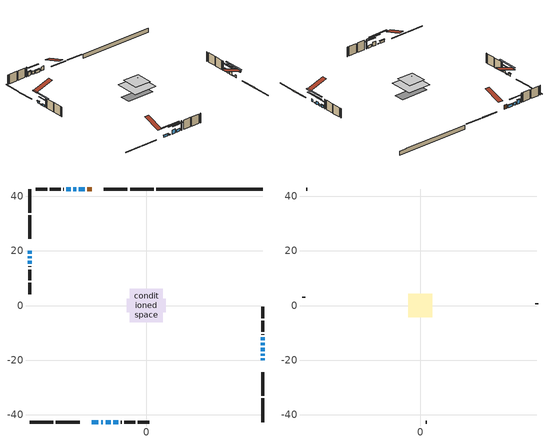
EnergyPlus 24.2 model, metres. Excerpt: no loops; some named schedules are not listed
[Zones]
conditioned space
 floor outside (Floor1 construction): -2.33,-2.33 -2.33,2.33 2.33,2.33 2.33,-2.33 z0.76
 floor adiabatic (AdiabaticFloorConstruction): -6.09,-6.09 -6.09,6.09 6.09,6.09 6.09,-6.09 z3.2
 floor foundation (Slab1 construction): -7.23,-2.53 -7.23,2.53 7.23,2.53 7.23,-2.53 z-1.34
 wall outside (RimJoist1 construction): 2.74,42.68 -5.94,42.68 / -42.68,-42.68 -34,-42.68 / -42.68,42.68 -42.68,34 / 42.68,-42.68 42.68,-34 z0.76:1.06
 wall outside (RimJoist2 construction): -6.87,42.68 -15.55,42.68 / -33.07,-42.68 -24.39,-42.68 / -42.68,33.07 -42.68,24.39 / 42.68,-33.07 42.68,-24.39 z0.76:1.06
 wall outside (AdiabaticWallConstruction 1): -19.91,42.68 -21.57,42.68 z0.76:2.79
 wall outside (AdiabaticWallConstruction): 42.68,-20.04 42.68,-19.28 z0.76:2.06; -22.5,42.68 -24.79,42.68 / 42.68,-12.77 42.68,-11.7 z0.76:2.03; -20.04,-42.68 -17.5,-42.68 / -42.68,20.04 -42.68,18.97 / -42.68,16.4 -42.68,15.33 z0.76:1.83; 42.68,-18.35 42.68,-17.63 / -16.57,-42.68 -15.85,-42.68 / -42.68,18.04 -42.68,17.33 z0.76:1.12; 42.68,-16.71 42.68,-15.54 z0.76:2.26; 42.68,-14.61 42.68,-13.7 z0.76:1.75; -25.71,42.68 -26.78,42.68 z0.76:2.28; -14.93,-42.68 -13.05,-42.68 / -27.71,42.68 -29.23,42.68 z0.76:2.79; -12.12,-42.68 -10.19,-42.68 z0.76:2.08
 wall outside (Wall1 construction): -30.16,42.68 -30.46,42.68 / -9.26,-42.68 -8.96,-42.68 / -42.68,14.41 -42.68,14.11 / 42.68,-10.77 42.68,-10.47 z0.76:5.64
 wall outside (Wall2 construction): -31.39,42.68 -35.39,42.68 / -8.03,-42.68 -4.04,-42.68 / -42.68,13.18 -42.68,9.18 / 42.68,-9.54 42.68,-5.55 z0.76:5.64
 wall outside (Wall3 construction): -36.31,42.68 -40.49,42.68 / -3.11,-42.68 1.06,-42.68 / -42.68,8.25 -42.68,4.08 / 42.68,-4.62 42.68,-0.45 z0.76:5.64
 wall foundation (FoundationWall1 construction): 3.66,42.68,-1.34 3.66,42.68,0.76 38.78,42.68,0.76 38.78,42.68,0.56 42.68,42.68,0.56 42.68,42.68,-1.34
 window (WindowConstruction): 42.68,-20.04 42.68,-19.28 z0.76:2.06
 window (WindowConstruction 9): -22.5,42.68 -24.78,42.68 z0.76:2.03
 window (WindowConstruction 10): -20.04,-42.68 -17.5,-42.68 z0.76:1.83
 window (WindowConstruction 11): -42.68,20.04 -42.68,18.97 z0.76:1.83
 window (WindowConstruction 12): 42.68,-18.35 42.68,-17.64 z0.76:1.12
 window (WindowConstruction 13): -16.57,-42.68 -15.86,-42.68 z0.76:1.12
 window (WindowConstruction 14): -42.68,18.04 -42.68,17.33 z0.76:1.12
 window (WindowConstruction 1): 42.68,-16.71 42.68,-15.54 z0.76:2.26
 window (WindowConstruction 2): 42.68,-14.61 42.68,-13.7 z0.76:1.75
 window (WindowConstruction 3): -25.71,42.68 -26.78,42.68 z0.76:2.28
 window (WindowConstruction 4): -14.93,-42.68 -13.05,-42.68 z0.76:2.79
 window (WindowConstruction 5): -12.12,-42.68 -10.19,-42.68 z0.76:2.08
 window (WindowConstruction 6): -42.68,16.4 -42.68,15.34 z0.76:1.83
 window (WindowConstruction 7): 42.68,-12.77 42.68,-11.7 z0.76:2.03
 window (WindowConstruction 8): -27.71,42.68 -29.23,42.68 z0.76:2.79
 door (Door): -19.91,42.68 -21.57,42.68 z0.76:2.79
 ceiling adiabatic (AdiabaticFloorConstruction): 6.09,-6.09 6.09,6.09 -6.09,6.09 -6.09,-6.09 z3.2
attic - vented
 floor to conditioned space (Floor2 construction Reversed): -4.34,-4.34 -4.34,4.34 4.34,4.34 4.34,-4.34 z5.64
 floor to conditioned space (Floor3 construction Reversed): -2.21,-2.21 -2.21,2.21 2.21,2.21 2.21,-2.21 z5.64
 wall outside (Wall4 construction): -41.41,42.68 -41.75,42.68 / 1.99,-42.68 2.33,-42.68 / -42.68,3.15 -42.68,2.82 / 42.68,0.48 42.68,0.82 z0.76:5.64
 roof outside (Roof1 construction): -18.98,42.68,5.64 -18.98,33.21,8.79 -16.48,33.21,8.79 -16.48,42.68,5.64; -20.97,-42.68,5.64 -20.97,-33.21,8.79 -23.46,-33.21,8.79 -23.46,-42.68,5.64; -42.68,20.97,5.64 -33.21,20.97,8.79 -33.21,23.46,8.79 -42.68,23.46,5.64; 42.68,-20.97,5.64 33.21,-20.97,8.79 33.21,-23.46,8.79 42.68,-23.46,5.64
shading: 42.68,-16.67 42.68,-22.65 43.09,-22.65 43.09,-16.67 z4.66; -24.99,42.68 -22.3,42.68 -22.3,43.09 -24.99,43.09 z2.23; -17.3,-42.68 -20.24,-42.68 -20.24,-43.09 -17.3,-43.09 z2.03; -42.68,18.77 -42.68,20.24 -43.09,20.24 -43.09,18.77 z2.03; 42.68,-12.62 42.68,-23.37 43.09,-23.37 43.09,-12.62 z6.14; -10.84,-42.68 -21.59,-42.68 -21.59,-43.09 -10.84,-43.09 z6.14; -42.68,12.31 -42.68,23.06 -43.09,23.06 -43.09,12.31 z6.14; 42.68,-12.93 42.68,-19.32 43.09,-19.32 43.09,-12.93 z4.87; 42.68,-11.08 42.68,-17.23 43.09,-17.23 43.09,-11.08 z4.37; -29.39,42.68 -23.1,42.68 -23.1,43.09 -29.39,43.09 z4.89; -10.44,-42.68 -17.54,-42.68 -17.54,-43.09 -10.44,-43.09 z5.4; -7.58,-42.68 -14.73,-42.68 -14.73,-43.09 -7.58,-43.09 z4.69; -42.68,12.73 -42.68,19.01 -43.09,19.01 -43.09,12.73 z4.44; 42.68,-11.5 42.68,-12.97 43.09,-12.97 43.09,-11.5 z2.23; -29.41,42.68 -27.53,42.68 -27.53,43.09 -29.41,43.09 z2.97
[Building]
Building 1: Terrain=Suburbs
[Site:Location]
Toronto City Centre_ON: Latitude {deg}=43.63; Longitude {deg}=-79.39; Time Zone {hr}=-5; Elevation {m}=77; Keep Site Location Information=Yes
[Site:GroundTemperature:Shallow]
5.01852, 3.26908, 3.12898, 3.95918, 7.29196, 10.6092, 13.4851, 15.3069, 15.4617, 13.9799, 11.1774, 7.9619
[Site:WaterMainsTemperature]
Calculation Method=Schedule; Temperature Schedule=mains temperature schedule
[Material] Roughness=Rough; Thermal Absorptance=0.9
Name | Thickness {m} | Conductivity {W/m-K} | Density {kg/m3} | Specific Heat {J/kg-K} | Solar Absorptance | Visible Absorptance
asphalt or fiberglass shingles | 0.00635 | 0.162714 | 1121.4 | 1465.45 | 0.4 | 0.4
ceiling loosefill ins | 0.169333 | 0.0480833 | 16.02 | 1046.75 | 0.7 | 0.7
ceiling stud and cavity | 0.1397 | 0.152278 | 65.682 | 1177.47 | 0.7 | 0.7
ceiling stud and cavity 1 | 0.1397 | 0.164259 | 65.682 | 1177.47 | 0.7 | 0.7
concrete 4.0 in. | 0.1016 | 1.803125 | 2242.8 | 837.4 | 0.7 | 0.7
concrete 8.0 in. | 0.2032 | 1.803125 | 2242.8 | 837.4 | 0.7 | 0.7
door material | 0.04445 | 0.053851 | 512.64 | 1214.23 | 0.7 | 0.7
exterior vertical ins | 0.0369022 | 0.029427 | 32.04 | 1214.23 | 0.7 | 0.7
floor covering | 0.0127 | 0.0433444 | 54.468 | 1339.84 | 0.6 | 0.6
floor rigid ins | 0.103632 | 0.029427 | 32.04 | 1214.23 | 0.7 | 0.7
floor rigid ins 1; wall rigid ins | 0.512978 | 0.029427 | 32.04 | 1214.23 | 0.7 | 0.7
floor stud and cavity | 0.1397 | 0.162179 | 92.3553 | 1139.71 | 0.7 | 0.7
floor stud and cavity 1 | 0.1397 | 1.75129 | 37.0049 | 1207.88 | 0.7 | 0.7
furniture material conditioned space 1 | 0.1524 | 0.115458 | 640.8 | 1214.23 | 0.6 | 0.6
gypsum board | 0.0127 | 0.160291 | 801 | 837.4 | 0.6 | 0.6
gypsum board 1 | 0.0127 | 0.160291 | 801 | 837.4 | 0.7 | 0.7
osb sheathing 0.5 in. | 0.0127 | 0.115458 | 512.64 | 1214.23 | 0.7 | 0.7
osb sheathing 0.75 in. | 0.01905 | 0.115458 | 512.64 | 1214.23 | 0.7 | 0.7
osb sheathing 2.0 in. | 0.0508 | 0.115458 | 512.64 | 1214.23 | 0.7 | 0.7
rim joist rigid ins | 0.051816 | 0.029427 | 32.04 | 1214.23 | 0.7 | 0.7
rim joist stud and cavity | 0.0508 | 0.0405436 | 125.044 | 1163.47 | 0.6 | 0.6
rim joist stud and cavity 1 | 0.0508 | 0.0448274 | 125.044 | 1163.47 | 0.6 | 0.6
wall stud and cavity | 0.1397 | 0.103982 | 139.0536 | 1170.24 | 0.7 | 0.7
wall stud and cavity 1 | 0.1397 | 0.0819611 | 139.0536 | 1170.24 | 0.7 | 0.7
wall stud and cavity 2 | 0.0889 | 6.9971 | 50.32683 | 1063.81 | 0.6 | 0.6
wall stud and cavity 3 | 0.0889 | 0.380278 | 52.3479 | 1209.89 | 0.7 | 0.7
wall stud and cavity 4 | 0.0889 | 0.391764 | 83.0341 | 1211.67 | 0.7 | 0.7
wood siding | 0.0254 | 0.102417 | 544.68 | 1172.36 | 0.4 | 0.4
wood siding 1 | 0.00254 | 0.102417 | 544.68 | 1172.36 | 0.4 | 0.4
wood siding 2; wood siding 3; wood siding 4 | 0.0254 | 0.102417 | 544.68 | 1172.36 | 0.7 | 0.7
[WindowMaterial:SimpleGlazingSystem]
Name | U-Factor {W/m2-K} | Solar Heat Gain Coefficient
WindowMaterial | 2.963916 | 0.56
WindowMaterial 1 | 2.91338 | 0.67
WindowMaterial 10 | 2.986628 | 0.56
WindowMaterial 11 | 6.41784 | 0.55
WindowMaterial 2 | 3.01672 | 0.52
WindowMaterial 3 | 2.93212 | 0.61
WindowMaterial 4 | 2.975272 | 0.6
WindowMaterial 5 | 2.91168 | 0.64
WindowMaterial 6 | 3.003662 | 0.54
WindowMaterial 7 | 2.92587 | 0.66
WindowMaterial 8 | 2.93496 | 0.62
WindowMaterial 9 | 2.96448 | 0.56
[Construction]
AdiabaticFloorConstruction: floor stud and cavity 1, floor rigid ins 1, osb sheathing 0.75 in., floor covering
AdiabaticWallConstruction: wood siding 3, wall rigid ins, wall stud and cavity 3, gypsum board
AdiabaticWallConstruction 1: wood siding 4, wall rigid ins, wall stud and cavity 3, gypsum board
Door: door material
Floor1 construction: floor stud and cavity, floor rigid ins, osb sheathing 0.75 in., floor covering
Floor2 construction Reversed: gypsum board, ceiling stud and cavity, ceiling loosefill ins
Floor3 construction Reversed: gypsum board, ceiling stud and cavity 1, ceiling loosefill ins
FoundationWall1 construction: concrete 8.0 in., gypsum board 1
furniture construction conditioned space 1: furniture material conditioned space 1
PartitionWallConstruction: gypsum board, wall stud and cavity 4, gypsum board
RimJoist1 construction: wood siding 2, rim joist rigid ins, osb sheathing 2.0 in., rim joist stud and cavity
RimJoist2 construction: wood siding 2, osb sheathing 2.0 in., rim joist stud and cavity 1
Roof1 construction: asphalt or fiberglass shingles
Slab1 construction: concrete 4.0 in.
Wall1 construction: wood siding, osb sheathing 0.5 in., wall stud and cavity, gypsum board
Wall2 construction; Wall3 construction: wood siding, osb sheathing 0.5 in., wall stud and cavity 1, gypsum board
Wall4 construction: wood siding 1, wall stud and cavity 2
WindowConstruction: WindowMaterial
WindowConstruction 1: WindowMaterial 1
WindowConstruction 10: WindowMaterial 10
WindowConstruction 11; WindowConstruction 6: WindowMaterial 6
WindowConstruction 12; WindowConstruction 13; WindowConstruction 14: WindowMaterial 11
WindowConstruction 2: WindowMaterial 2
WindowConstruction 3: WindowMaterial 3
WindowConstruction 4: WindowMaterial 4
WindowConstruction 5: WindowMaterial 5
WindowConstruction 7: WindowMaterial 7
WindowConstruction 8: WindowMaterial 8
WindowConstruction 9: WindowMaterial 9
[Zone] Multiplier=1; Part of Total Floor Area=Yes
Name | Volume {m3}
attic - vented | 48.6168
conditioned space | 566.6
[Space]
Name | Zone | Volume {m3}
attic - vented 1 | attic - vented | 48.6168
conditioned space 1 | conditioned space | 566.6
[ZoneInfiltration:EffectiveLeakageArea]
infil attic - vented 1: Zone or Space=attic - vented 1; Schedule=Always On Discrete; Effective Air Leakage Area {cm2}=3989.89; Stack Coefficient=0.00055859; Wind Coefficient=1.59686e-05
[ZoneMixing]
whole house fan mix: Zone or Space=attic - vented; Schedule=Always On Continuous; Design Flow Rate Calculation Method=Flow/Zone; Design Flow Rate {m3/s}=0; Source Zone or Space=conditioned space
[SurfaceProperty:ExposedFoundationPerimeter]
Slab1: Exposed Perimeter Calculation Method=TotalExposedPerimeter; Total Exposed Perimeter {m}=39.015
[InternalMass] Zone or ZoneList=conditioned space; Space or SpaceList=conditioned space 1
Name | Construction | Surface Area {m2}
furniture mass conditioned space 1 | furniture construction conditioned space 1 | 97.2242
partition wall mass | PartitionWallConstruction | 243.06
[Lights]
interior lighting: Zone or ZoneList or Space or SpaceList=conditioned space 1; Schedule=interior lighting schedule; Design Level Calculation Method=LightingLevel; Lighting Level {W}=343.2; Return Air Fraction=0; Fraction Radiant=0.6; Fraction Visible=0.2; Fraction Replaceable=1
[People]
occupants: Zone or ZoneList or Space or SpaceList=conditioned space 1; Number of People Schedule=occupants schedule; Number of People Calculation Method=People; Number of People=3; Fraction Radiant=0.314171; Sensible Heat Fraction=0.56303; Activity Level Schedule=occupants activity schedule; Carbon Dioxide Generation Rate {m3/s-W}=0; Enable ASHRAE 55 Comfort Warnings=No; Mean Radiant Temperature Calculation Type=EnclosureAveraged
[ElectricEquipment] Zone or ZoneList or Space or SpaceList=conditioned space 1; Design Level Calculation Method=EquipmentLevel
Name | Schedule | Design Level {W} | Fraction Latent | Fraction Radiant | Fraction Lost
clothes dryer | clothes dryer schedule | 140.772 | 0.015 | 0.081 | 0.85
clothes washer | clothes washer schedule | 32.1985 | 0.03 | 0.162 | 0.7
cooking range | cooking range schedule | 215.147 | 0.08 | 0.432 | 0.2
dishwasher | dishwasher schedule | 66.8632 | 0.3 | 0.18 | 0.4
fridge | fridge schedule | 72.9452 | 0 | 0.6 | 0
mech vent bath fan 0 | mech vent bath fan 0 schedule | 50.2 | 0 | 0 | 1
mech vent bath fan 1 | mech vent bath fan 1 schedule | 50.2 | 0 | 0 | 1
mech vent bath fan 2 | mech vent bath fan 2 schedule | 50.2 | 0 | 0 | 1
mech vent bath fan 3 | mech vent bath fan 3 schedule | 50.2 | 0 | 0 | 1
mech vent house fan | mech vent house fan schedule | 0 | 0 | 0 | 1
mech vent house fan cfis | mech vent house fan cfis schedule | 0 | 0 | 0 | 0
mech vent range fan 0 | mech vent range fan 0 schedule | 57 | 0 | 0 | 1
misc plug loads | misc plug loads schedule | 494.7 | 0.045 | 0.513 | 0.1
whole house fan | Always On Discrete | 0 | 0 | 0 | 1
[OtherEquipment] Zone or ZoneList or Space or SpaceList=conditioned space 1; Design Level Calculation Method=EquipmentLevel
Name | Fuel Type | Schedule | Design Level {W} | Fraction Latent | Fraction Radiant | Fraction Lost
clothes dryer 1 | Electricity | clothes dryer schedule | 0 | 0.015 | 0.081 | 0.85
cooking range 1 | Electricity | cooking range schedule | 0 | 0.08 | 0.432 | 0.2
general water use latent | None | general water use schedule | 62.594 | 1 | 0 | 0
general water use sensible | None | general water use schedule | -61.6891 | 0 | 0.6 | 0
mech vent house fan latent load | None | Always On Discrete | 0 | 1 | 0 | 0
mech vent house fan sensible load | None | Always On Discrete | 0 | 0 | 0 | 0
water heater energy adjustment1 | NaturalGas | Always On Discrete | 0.01 | 0 | 0 | 1
[ZoneInfiltration:DesignFlowRate] Zone or ZoneList or Space or SpaceList=conditioned space 1; Schedule=Always On Discrete; Design Flow Rate Calculation Method=Flow/Zone; Design Flow Rate {m3/s}=0
infil flow; natural vent flow; whole house fan flow
[Foundation:Kiva]
Foundation Kiva 1: Initial Indoor Air Temperature {C}=18; Wall Height Above Grade {m}=0.760019; Wall Depth Below Slab {m}=0.2032; Custom Block Material Name 1=exterior vertical ins; Custom Block Depth 1 {m}=2.10001; Custom Block X Position 1 {m}=0.2159; Custom Block Z Position 1 {m}=0
[Foundation:Kiva:Settings]
Soil Conductivity {W/m-K}=0.849921; Soil Density {kg/m3}=1842.3; Soil Specific Heat {J/kg-K}=418.7; Ground Solar Absorptivity=0.9; Ground Thermal Absorptivity=0.9; Ground Surface Roughness {m}=0.03; Far-Field Width {m}=40; Deep-Ground Boundary Condition=ZeroFlux; Deep-Ground Depth {m}=40; Minimum Cell Dimension {m}=0.2; Maximum Cell Growth Coefficient=3; Simulation Timestep=Timestep
[Exterior:Lights]
exterior lighting: Schedule=exterior lighting schedule; Design Level {W}=75.6
[Schedule:Constant]
Name | Hourly Value
Always On Continuous; mech vent house fan schedule; mech vent house fan cfis schedule; Always On Discrete | 1
occupants activity schedule | 117.228
fridge schedule | 0
[Schedule:Week:Daily]
interior lighting schedule Week Rule - Jan1-Jan27: interior lighting schedule day, interior lighting schedule day, interior lighting schedule day, interior lighting schedule day, interior lighting schedule day, interior lighting schedule day, interior lighting schedule day, interior lighting schedule default day, interior lighting schedule default day, interior lighting schedule default day, interior lighting schedule default day, interior lighting schedule default day
interior lighting schedule Week Rule - Jan28-Feb3: interior lighting schedule day, interior lighting schedule day, interior lighting schedule day, interior lighting schedule day, interior lighting schedule day 1, interior lighting schedule day 1, interior lighting schedule day 1, interior lighting schedule default day, interior lighting schedule default day, interior lighting schedule default day, interior lighting schedule default day, interior lighting schedule default day
interior lighting schedule Week Rule - Feb4-Feb24: interior lighting schedule day 1, interior lighting schedule day 1, interior lighting schedule day 1, interior lighting schedule day 1, interior lighting schedule day 1, interior lighting schedule day 1, interior lighting schedule day 1, interior lighting schedule default day, interior lighting schedule default day, interior lighting schedule default day, interior lighting schedule default day, interior lighting schedule default day
interior lighting schedule Week Rule - Feb25-Mar3: interior lighting schedule day 1, interior lighting schedule day 1, interior lighting schedule day 1, interior lighting schedule day 1, interior lighting schedule day 2, interior lighting schedule day 2, interior lighting schedule day 2, interior lighting schedule default day, interior lighting schedule default day, interior lighting schedule default day, interior lighting schedule default day, interior lighting schedule default day
interior lighting schedule Week Rule - Mar4-Mar31: interior lighting schedule day 2, interior lighting schedule day 2, interior lighting schedule day 2, interior lighting schedule day 2, interior lighting schedule day 2, interior lighting schedule day 2, interior lighting schedule day 2, interior lighting schedule default day, interior lighting schedule default day, interior lighting schedule default day, interior lighting schedule default day, interior lighting schedule default day
interior lighting schedule Week Rule - Apr1-Apr28: interior lighting schedule day 3, interior lighting schedule day 3, interior lighting schedule day 3, interior lighting schedule day 3, interior lighting schedule day 3, interior lighting schedule day 3, interior lighting schedule day 3, interior lighting schedule default day, interior lighting schedule default day, interior lighting schedule default day, interior lighting schedule default day, interior lighting schedule default day
interior lighting schedule Week Rule - Apr29-May5: interior lighting schedule day 3, interior lighting schedule day 3, interior lighting schedule day 4, interior lighting schedule day 4, interior lighting schedule day 4, interior lighting schedule day 4, interior lighting schedule day 4, interior lighting schedule default day, interior lighting schedule default day, interior lighting schedule default day, interior lighting schedule default day, interior lighting schedule default day
interior lighting schedule Week Rule - May6-May26: interior lighting schedule day 4, interior lighting schedule day 4, interior lighting schedule day 4, interior lighting schedule day 4, interior lighting schedule day 4, interior lighting schedule day 4, interior lighting schedule day 4, interior lighting schedule default day, interior lighting schedule default day, interior lighting schedule default day, interior lighting schedule default day, interior lighting schedule default day
interior lighting schedule Week Rule - May27-Jun2: interior lighting schedule day 4, interior lighting schedule day 4, interior lighting schedule day 4, interior lighting schedule day 4, interior lighting schedule day 4, interior lighting schedule day 5, interior lighting schedule day 5, interior lighting schedule default day, interior lighting schedule default day, interior lighting schedule default day, interior lighting schedule default day, interior lighting schedule default day
interior lighting schedule Week Rule - Jun3-Jun30: interior lighting schedule day 5, interior lighting schedule day 5, interior lighting schedule day 5, interior lighting schedule day 5, interior lighting schedule day 5, interior lighting schedule day 5, interior lighting schedule day 5, interior lighting schedule default day, interior lighting schedule default day, interior lighting schedule default day, interior lighting schedule default day, interior lighting schedule default day
interior lighting schedule Week Rule - Jul1-Jul28: interior lighting schedule day 6, interior lighting schedule day 6, interior lighting schedule day 6, interior lighting schedule day 6, interior lighting schedule day 6, interior lighting schedule day 6, interior lighting schedule day 6, interior lighting schedule default day, interior lighting schedule default day, interior lighting schedule default day, interior lighting schedule default day, interior lighting schedule default day
interior lighting schedule Week Rule - Jul29-Aug4: interior lighting schedule day 6, interior lighting schedule day 6, interior lighting schedule day 6, interior lighting schedule day 7, interior lighting schedule day 7, interior lighting schedule day 7, interior lighting schedule day 7, interior lighting schedule default day, interior lighting schedule default day, interior lighting schedule default day, interior lighting schedule default day, interior lighting schedule default day
interior lighting schedule Week Rule - Aug5-Aug25: interior lighting schedule day 7, interior lighting schedule day 7, interior lighting schedule day 7, interior lighting schedule day 7, interior lighting schedule day 7, interior lighting schedule day 7, interior lighting schedule day 7, interior lighting schedule default day, interior lighting schedule default day, interior lighting schedule default day, interior lighting schedule default day, interior lighting schedule default day
interior lighting schedule Week Rule - Aug26-Sep1: interior lighting schedule day 7, interior lighting schedule day 7, interior lighting schedule day 7, interior lighting schedule day 7, interior lighting schedule day 7, interior lighting schedule day 7, interior lighting schedule day 8, interior lighting schedule default day, interior lighting schedule default day, interior lighting schedule default day, interior lighting schedule default day, interior lighting schedule default day
interior lighting schedule Week Rule - Sep2-Sep29: interior lighting schedule day 8, interior lighting schedule day 8, interior lighting schedule day 8, interior lighting schedule day 8, interior lighting schedule day 8, interior lighting schedule day 8, interior lighting schedule day 8, interior lighting schedule default day, interior lighting schedule default day, interior lighting schedule default day, interior lighting schedule default day, interior lighting schedule default day
interior lighting schedule Week Rule - Sep30-Oct6: interior lighting schedule day 8, interior lighting schedule day 9, interior lighting schedule day 9, interior lighting schedule day 9, interior lighting schedule day 9, interior lighting schedule day 9, interior lighting schedule day 9, interior lighting schedule default day, interior lighting schedule default day, interior lighting schedule default day, interior lighting schedule default day, interior lighting schedule default day
interior lighting schedule Week Rule - Oct7-Oct27: interior lighting schedule day 9, interior lighting schedule day 9, interior lighting schedule day 9, interior lighting schedule day 9, interior lighting schedule day 9, interior lighting schedule day 9, interior lighting schedule day 9, interior lighting schedule default day, interior lighting schedule default day, interior lighting schedule default day, interior lighting schedule default day, interior lighting schedule default day
interior lighting schedule Week Rule - Oct28-Nov3: interior lighting schedule day 9, interior lighting schedule day 9, interior lighting schedule day 9, interior lighting schedule day 9, interior lighting schedule day 10, interior lighting schedule day 10, interior lighting schedule day 10, interior lighting schedule default day, interior lighting schedule default day, interior lighting schedule default day, interior lighting schedule default day, interior lighting schedule default day
interior lighting schedule Week Rule - Nov4-Nov24: interior lighting schedule day 10, interior lighting schedule day 10, interior lighting schedule day 10, interior lighting schedule day 10, interior lighting schedule day 10, interior lighting schedule day 10, interior lighting schedule day 10, interior lighting schedule default day, interior lighting schedule default day, interior lighting schedule default day, interior lighting schedule default day, interior lighting schedule default day
interior lighting schedule Week Rule - Nov25-Dec1: interior lighting schedule day 10, interior lighting schedule day 10, interior lighting schedule day 10, interior lighting schedule day 10, interior lighting schedule day 10, interior lighting schedule day 10, interior lighting schedule day 11, interior lighting schedule default day, interior lighting schedule default day, interior lighting schedule default day, interior lighting schedule default day, interior lighting schedule default day
interior lighting schedule Week Rule - Dec2-Dec31: interior lighting schedule day 11, interior lighting schedule day 11, interior lighting schedule day 11, interior lighting schedule day 11, interior lighting schedule day 11, interior lighting schedule day 11, interior lighting schedule day 11, interior lighting schedule default day, interior lighting schedule default day, interior lighting schedule default day, interior lighting schedule default day, interior lighting schedule default day
occupants schedule Week Rule - Jan1-Dec31: occupants schedule day, occupants schedule day, occupants schedule day, occupants schedule day, occupants schedule day, occupants schedule day, occupants schedule day, occupants schedule default day, occupants schedule default day, occupants schedule default day, occupants schedule default day, occupants schedule default day
clothes dryer schedule Week Rule - Jan1-Dec31: clothes dryer schedule day, clothes dryer schedule day, clothes dryer schedule day, clothes dryer schedule day, clothes dryer schedule day, clothes dryer schedule day, clothes dryer schedule day, clothes dryer schedule default day, clothes dryer schedule default day, clothes dryer schedule default day, clothes dryer schedule default day, clothes dryer schedule default day
clothes washer schedule Week Rule - Jan1-Dec31: clothes washer schedule day, clothes washer schedule day, clothes washer schedule day, clothes washer schedule day, clothes washer schedule day, clothes washer schedule day, clothes washer schedule day, clothes washer schedule default day, clothes washer schedule default day, clothes washer schedule default day, clothes washer schedule default day, clothes washer schedule default day
cooking range schedule Week Rule - Jan1-Dec31: cooking range schedule day, cooking range schedule day, cooking range schedule day, cooking range schedule day, cooking range schedule day, cooking range schedule day, cooking range schedule day, cooking range schedule default day, cooking range schedule default day, cooking range schedule default day, cooking range schedule default day, cooking range schedule default day
dishwasher schedule Week Rule - Jan1-Dec31: dishwasher schedule day, dishwasher schedule day, dishwasher schedule day, dishwasher schedule day, dishwasher schedule day, dishwasher schedule day, dishwasher schedule day, dishwasher schedule default day, dishwasher schedule default day, dishwasher schedule default day, dishwasher schedule default day, dishwasher schedule default day
mech vent bath fan 0 schedule Week Rule - Jan1-Dec31: mech vent bath fan 0 schedule day, mech vent bath fan 0 schedule day, mech vent bath fan 0 schedule day, mech vent bath fan 0 schedule day, mech vent bath fan 0 schedule day, mech vent bath fan 0 schedule day, mech vent bath fan 0 schedule day, mech vent bath fan 0 schedule default day, mech vent bath fan 0 schedule default day, mech vent bath fan 0 schedule default day, mech vent bath fan 0 schedule default day, mech vent bath fan 0 schedule default day
mech vent bath fan 1 schedule Week Rule - Jan1-Dec31: mech vent bath fan 1 schedule day, mech vent bath fan 1 schedule day, mech vent bath fan 1 schedule day, mech vent bath fan 1 schedule day, mech vent bath fan 1 schedule day, mech vent bath fan 1 schedule day, mech vent bath fan 1 schedule day, mech vent bath fan 1 schedule default day, mech vent bath fan 1 schedule default day, mech vent bath fan 1 schedule default day, mech vent bath fan 1 schedule default day, mech vent bath fan 1 schedule default day
mech vent bath fan 2 schedule Week Rule - Jan1-Dec31: mech vent bath fan 2 schedule day, mech vent bath fan 2 schedule day, mech vent bath fan 2 schedule day, mech vent bath fan 2 schedule day, mech vent bath fan 2 schedule day, mech vent bath fan 2 schedule day, mech vent bath fan 2 schedule day, mech vent bath fan 2 schedule default day, mech vent bath fan 2 schedule default day, mech vent bath fan 2 schedule default day, mech vent bath fan 2 schedule default day, mech vent bath fan 2 schedule default day
mech vent bath fan 3 schedule Week Rule - Jan1-Dec31: mech vent bath fan 3 schedule day, mech vent bath fan 3 schedule day, mech vent bath fan 3 schedule day, mech vent bath fan 3 schedule day, mech vent bath fan 3 schedule day, mech vent bath fan 3 schedule day, mech vent bath fan 3 schedule day, mech vent bath fan 3 schedule default day, mech vent bath fan 3 schedule default day, mech vent bath fan 3 schedule default day, mech vent bath fan 3 schedule default day, mech vent bath fan 3 schedule default day
mech vent range fan 0 schedule Week Rule - Jan1-Dec31: mech vent range fan 0 schedule day, mech vent range fan 0 schedule day, mech vent range fan 0 schedule day, mech vent range fan 0 schedule day, mech vent range fan 0 schedule day, mech vent range fan 0 schedule day, mech vent range fan 0 schedule day, mech vent range fan 0 schedule default day, mech vent range fan 0 schedule default day, mech vent range fan 0 schedule default day, mech vent range fan 0 schedule default day, mech vent range fan 0 schedule default day
misc plug loads schedule Week Rule - Jan1-Dec31: misc plug loads schedule day, misc plug loads schedule day, misc plug loads schedule day, misc plug loads schedule day, misc plug loads schedule day, misc plug loads schedule day, misc plug loads schedule day, misc plug loads schedule default day, misc plug loads schedule default day, misc plug loads schedule default day, misc plug loads schedule default day, misc plug loads schedule default day
general water use schedule Week Rule - Jan1-Dec31: general water use schedule day, general water use schedule day, general water use schedule day, general water use schedule day, general water use schedule day, general water use schedule day, general water use schedule day, general water use schedule default day, general water use schedule default day, general water use schedule default day, general water use schedule default day, general water use schedule default day
exterior lighting schedule Week Rule - Jan1-Jan27: exterior lighting schedule day, exterior lighting schedule day, exterior lighting schedule day, exterior lighting schedule day, exterior lighting schedule day, exterior lighting schedule day, exterior lighting schedule day, exterior lighting schedule default day, exterior lighting schedule default day, exterior lighting schedule default day, exterior lighting schedule default day, exterior lighting schedule default day
exterior lighting schedule Week Rule - Jan28-Feb3: exterior lighting schedule day, exterior lighting schedule day, exterior lighting schedule day, exterior lighting schedule day, exterior lighting schedule day 1, exterior lighting schedule day 1, exterior lighting schedule day 1, exterior lighting schedule default day, exterior lighting schedule default day, exterior lighting schedule default day, exterior lighting schedule default day, exterior lighting schedule default day
exterior lighting schedule Week Rule - Feb4-Feb24: exterior lighting schedule day 1, exterior lighting schedule day 1, exterior lighting schedule day 1, exterior lighting schedule day 1, exterior lighting schedule day 1, exterior lighting schedule day 1, exterior lighting schedule day 1, exterior lighting schedule default day, exterior lighting schedule default day, exterior lighting schedule default day, exterior lighting schedule default day, exterior lighting schedule default day
exterior lighting schedule Week Rule - Feb25-Mar3: exterior lighting schedule day 1, exterior lighting schedule day 1, exterior lighting schedule day 1, exterior lighting schedule day 1, exterior lighting schedule day 2, exterior lighting schedule day 2, exterior lighting schedule day 2, exterior lighting schedule default day, exterior lighting schedule default day, exterior lighting schedule default day, exterior lighting schedule default day, exterior lighting schedule default day
exterior lighting schedule Week Rule - Mar4-Mar31: exterior lighting schedule day 2, exterior lighting schedule day 2, exterior lighting schedule day 2, exterior lighting schedule day 2, exterior lighting schedule day 2, exterior lighting schedule day 2, exterior lighting schedule day 2, exterior lighting schedule default day, exterior lighting schedule default day, exterior lighting schedule default day, exterior lighting schedule default day, exterior lighting schedule default day
exterior lighting schedule Week Rule - Apr1-Apr28: exterior lighting schedule day 3, exterior lighting schedule day 3, exterior lighting schedule day 3, exterior lighting schedule day 3, exterior lighting schedule day 3, exterior lighting schedule day 3, exterior lighting schedule day 3, exterior lighting schedule default day, exterior lighting schedule default day, exterior lighting schedule default day, exterior lighting schedule default day, exterior lighting schedule default day
exterior lighting schedule Week Rule - Apr29-May5: exterior lighting schedule day 3, exterior lighting schedule day 3, exterior lighting schedule day 4, exterior lighting schedule day 4, exterior lighting schedule day 4, exterior lighting schedule day 4, exterior lighting schedule day 4, exterior lighting schedule default day, exterior lighting schedule default day, exterior lighting schedule default day, exterior lighting schedule default day, exterior lighting schedule default day
exterior lighting schedule Week Rule - May6-May26: exterior lighting schedule day 4, exterior lighting schedule day 4, exterior lighting schedule day 4, exterior lighting schedule day 4, exterior lighting schedule day 4, exterior lighting schedule day 4, exterior lighting schedule day 4, exterior lighting schedule default day, exterior lighting schedule default day, exterior lighting schedule default day, exterior lighting schedule default day, exterior lighting schedule default day
[Schedule:Year]
interior lighting schedule: interior lighting schedule Week Rule - Jan1-Jan27, 1, 1, 1, 27, interior lighting schedule Week Rule - Jan28-Feb3, 1, 28, 2, 3, interior lighting schedule Week Rule - Feb4-Feb24, 2, 4, 2, 24, interior lighting schedule Week Rule - Feb25-Mar3, 2, 25, 3, 3, interior lighting schedule Week Rule - Mar4-Mar31, 3, 4, 3, 31, interior lighting schedule Week Rule - Apr1-Apr28, 4, 1, 4, 28, interior lighting schedule Week Rule - Apr29-May5, 4, 29, 5, 5, interior lighting schedule Week Rule - May6-May26, 5, 6, 5, 26, interior lighting schedule Week Rule - May27-Jun2, 5, 27, 6, 2, interior lighting schedule Week Rule - Jun3-Jun30, 6, 3, 6, 30, interior lighting schedule Week Rule - Jul1-Jul28, 7, 1, 7, 28, interior lighting schedule Week Rule - Jul29-Aug4, 7, 29, 8, 4, interior lighting schedule Week Rule - Aug5-Aug25, 8, 5, 8, 25, interior lighting schedule Week Rule - Aug26-Sep1, 8, 26, 9, 1, interior lighting schedule Week Rule - Sep2-Sep29, 9, 2, 9, 29, interior lighting schedule Week Rule - Sep30-Oct6, 9, 30, 10, 6, interior lighting schedule Week Rule - Oct7-Oct27, 10, 7, 10, 27, interior lighting schedule Week Rule - Oct28-Nov3, 10, 28, 11, 3, interior lighting schedule Week Rule - Nov4-Nov24, 11, 4, 11, 24, interior lighting schedule Week Rule - Nov25-Dec1, 11, 25, 12, 1, interior lighting schedule Week Rule - Dec2-Dec31, 12, 2, 12, 31
occupants schedule: occupants schedule Week Rule - Jan1-Dec31, 1, 1, 12, 31
clothes dryer schedule: clothes dryer schedule Week Rule - Jan1-Dec31, 1, 1, 12, 31
clothes washer schedule: clothes washer schedule Week Rule - Jan1-Dec31, 1, 1, 12, 31
cooking range schedule: cooking range schedule Week Rule - Jan1-Dec31, 1, 1, 12, 31
dishwasher schedule: dishwasher schedule Week Rule - Jan1-Dec31, 1, 1, 12, 31
mech vent bath fan 0 schedule: mech vent bath fan 0 schedule Week Rule - Jan1-Dec31, 1, 1, 12, 31
mech vent bath fan 1 schedule: mech vent bath fan 1 schedule Week Rule - Jan1-Dec31, 1, 1, 12, 31
mech vent bath fan 2 schedule: mech vent bath fan 2 schedule Week Rule - Jan1-Dec31, 1, 1, 12, 31
mech vent bath fan 3 schedule: mech vent bath fan 3 schedule Week Rule - Jan1-Dec31, 1, 1, 12, 31
mech vent range fan 0 schedule: mech vent range fan 0 schedule Week Rule - Jan1-Dec31, 1, 1, 12, 31
misc plug loads schedule: misc plug loads schedule Week Rule - Jan1-Dec31, 1, 1, 12, 31
general water use schedule: general water use schedule Week Rule - Jan1-Dec31, 1, 1, 12, 31
exterior lighting schedule: exterior lighting schedule Week Rule - Jan1-Jan27, 1, 1, 1, 27, exterior lighting schedule Week Rule - Jan28-Feb3, 1, 28, 2, 3, exterior lighting schedule Week Rule - Feb4-Feb24, 2, 4, 2, 24, exterior lighting schedule Week Rule - Feb25-Mar3, 2, 25, 3, 3, exterior lighting schedule Week Rule - Mar4-Mar31, 3, 4, 3, 31, exterior lighting schedule Week Rule - Apr1-Apr28, 4, 1, 4, 28, exterior lighting schedule Week Rule - Apr29-May5, 4, 29, 5, 5, exterior lighting schedule Week Rule - May6-May26, 5, 6, 5, 26, exterior lighting schedule Week Rule - May27-Jun2, 5, 27, 6, 2, exterior lighting schedule Week Rule - Jun3-Jun30, 6, 3, 6, 30, exterior lighting schedule Week Rule - Jul1-Jul28, 7, 1, 7, 28, exterior lighting schedule Week Rule - Jul29-Aug4, 7, 29, 8, 4, exterior lighting schedule Week Rule - Aug5-Aug25, 8, 5, 8, 25, exterior lighting schedule Week Rule - Aug26-Sep1, 8, 26, 9, 1, exterior lighting schedule Week Rule - Sep2-Sep29, 9, 2, 9, 29, exterior lighting schedule Week Rule - Sep30-Oct6, 9, 30, 10, 6, exterior lighting schedule Week Rule - Oct7-Oct27, 10, 7, 10, 27, exterior lighting schedule Week Rule - Oct28-Nov3, 10, 28, 11, 3, exterior lighting schedule Week Rule - Nov4-Nov24, 11, 4, 11, 24, exterior lighting schedule Week Rule - Nov25-Dec1, 11, 25, 12, 1, exterior lighting schedule Week Rule - Dec2-Dec31, 12, 2, 12, 31
[Schedule:Compact]
mains temperature schedule: Through: 01/01, For: AllDays, Until: 24:00, 8.80333, Through: 01/02, For: AllDays, Until: 24:00, 8.74333, Through: 01/03, For: AllDays, Until: 24:00, 8.68389, Through: 01/04, For: AllDays, Until: 24:00, 8.62611, Through: 01/05, For: AllDays, Until: 24:00, 8.56944, Through: 01/06, For: AllDays, Until: 24:00, 8.51389, Through: 01/07, For: AllDays, Until: 24:00, 8.45944, Through: 01/08, For: AllDays, Until: 24:00, 8.40611, Through: 01/09, For: AllDays, Until: 24:00, 8.35389, Through: 01/10, For: AllDays, Until: 24:00, 8.30278, Through: 01/11, For: AllDays, Until: 24:00, 8.25333, Through: 01/12, For: AllDays, Until: 24:00, 8.205, Through: 01/13, For: AllDays, Until: 24:00, 8.15778, Through: 01/14, For: AllDays, Until: 24:00, 8.11222, Through: 01/15, For: AllDays, Until: 24:00, 8.06778, Through: 01/16, For: AllDays, Until: 24:00, 8.02444, Through: 01/17, For: AllDays, Until: 24:00, 7.98222, Through: 01/18, For: AllDays, Until: 24:00, 7.94167, Through: 01/19, For: AllDays, Until: 24:00, 7.90222, Through: 01/20, For: AllDays, Until: 24:00, 7.86444, Through: 01/21, For: AllDays, Until: 24:00, 7.82778, Through: 01/22, For: AllDays, Until: 24:00, 7.79278, Through: 01/23, For: AllDays, Until: 24:00, 7.75889, Through: 01/24, For: AllDays, Until: 24:00, 7.72667, Through: 01/25, For: AllDays, Until: 24:00, 7.69556, Through: 01/26, For: AllDays, Until: 24:00, 7.66611, Through: 01/27, For: AllDays, Until: 24:00, 7.63778, Through: 01/28, For: AllDays, Until: 24:00, 7.61111, Through: 01/29, For: AllDays, Until: 24:00, 7.58556, Through: 01/30, For: AllDays, Until: 24:00, 7.56167, Through: 01/31, For: AllDays, Until: 24:00, 7.53944, Through: 02/01, For: AllDays, Until: 24:00, 7.51833, Through: 02/02, For: AllDays, Until: 24:00, 7.49889, Through: 02/03, For: AllDays, Until: 24:00, 7.48111, Through: 02/04, For: AllDays, Until: 24:00, 7.46444, Through: 02/05, For: AllDays, Until: 24:00, 7.44944, Through: 02/06, For: AllDays, Until: 24:00, 7.43556, Through: 02/07, For: AllDays, Until: 24:00, 7.42333, Through: 02/08, For: AllDays, Until: 24:00, 7.41278, Through: 02/09, For: AllDays, Until: 24:00, 7.40389, Through: 02/10, For: AllDays, Until: 24:00, 7.39611, Through: 02/11, For: AllDays, Until: 24:00, 7.39, Through: 02/12, For: AllDays, Until: 24:00, 7.38556, Through: 02/13, For: AllDays, Until: 24:00, 7.38222, Through: 02/14, For: AllDays, Until: 24:00, 7.38056, Through: 02/15, For: AllDays, Until: 24:00, 7.38056, Through: 02/16, For: AllDays, Until: 24:00, 7.38222, Through: 02/17, For: AllDays, Until: 24:00, 7.385, Through: 02/18, For: AllDays, Until: 24:00, 7.38944, Through: 02/19, For: AllDays, Until: 24:00, 7.395, Through: 02/20, For: AllDays, Until: 24:00, 7.40278, Through: 02/21, For: AllDays, Until: 24:00, 7.41167, Through: 02/22, For: AllDays, Until: 24:00, 7.42222, Through: 02/23, For: AllDays, Until: 24:00, 7.43389, Through: 02/24, For: AllDays, Until: 24:00, 7.44722, Through: 02/25, For: AllDays, Until: 24:00, 7.46222, Through: 02/26, For: AllDays, Until: 24:00, 7.47833, Through: 02/27, For: AllDays, Until: 24:00, 7.49611, Through: 02/28, For: AllDays, Until: 24:00, 7.51556, Through: 03/01, For: AllDays, Until: 24:00, 7.53667, Through: 03/02, For: AllDays, Until: 24:00, 7.55889, Through: 03/03, For: AllDays, Until: 24:00, 7.58222, Through: 03/04, For: AllDays, Until: 24:00, 7.60722, Through: 03/05, For: AllDays, Until: 24:00, 7.63389, Through: 03/06, For: AllDays, Until: 24:00, 7.66222, Through: 03/07, For: AllDays, Until: 24:00, 7.69111, Through: 03/08, For: AllDays, Until: 24:00, 7.72222, Through: 03/09, For: AllDays, Until: 24:00, 7.75444, Through: 03/10, For: AllDays, Until: 24:00, 7.78778, Through: 03/11, For: AllDays, Until: 24:00, 7.82278, Through: 03/12, For: AllDays, Until: 24:00, 7.85944, Through: 03/13, For: AllDays, Until: 24:00, 7.89722, Through: 03/14, For: AllDays, Until: 24:00, 7.93611, Through: 03/15, For: AllDays, Until: 24:00, 7.97667, Through: 03/16, For: AllDays, Until: 24:00, 8.01833, Through: 03/17, For: AllDays, Until: 24:00, 8.06167, Through: 03/18, For: AllDays, Until: 24:00, 8.10611, Through: 03/19, For: AllDays, Until: 24:00, 8.15167, Through: 03/20, For: AllDays, Until: 24:00, 8.19833, Through: 03/21, For: AllDays, Until: 24:00, 8.24667, Through: 03/22, For: AllDays, Until: 24:00, 8.29611, Through: 03/23, For: AllDays, Until: 24:00, 8.34667, Through: 03/24, For: AllDays, Until: 24:00, 8.39889, Through: 03/25, For: AllDays, Until: 24:00, 8.45167, Through: 03/26, For: AllDays, Until: 24:00, 8.50611, Through: 03/27, For: AllDays, Until: 24:00, 8.56167, Through: 03/28, For: AllDays, Until: 24:00, 8.61833, Through: 03/29, For: AllDays, Until: 24:00, 8.67611, Through: 03/30, For: AllDays, Until: 24:00, 8.735, Through: 03/31, For: AllDays, Until: 24:00, 8.795, Through: 04/01, For: AllDays, Until: 24:00, 8.85611, Through: 04/02, For: AllDays, Until: 24:00, 8.91833, Through: 04/03, For: AllDays, Until: 24:00, 8.98167, Through: 04/04, For: AllDays, Until: 24:00, 9.04556, Through: 04/05, For: AllDays, Until: 24:00, 9.11111, Through: 04/06, For: AllDays, Until: 24:00, 9.17722, Through: 04/07, For: AllDays, Until: 24:00, 9.24444, Through: 04/08, For: AllDays, Until: 24:00, 9.31222, Through: 04/09, For: AllDays, Until: 24:00, 9.38167, Through: 04/10, For: AllDays, Until: 24:00, 9.45167, Through: 04/11, For: AllDays, Until: 24:00, 9.52222, Through: 04/12, For: AllDays, Until: 24:00, 9.59444, Through: 04/13, For: AllDays, Until: 24:00, 9.66667, Through: 04/14, For: AllDays, Until: 24:00, 9.74, Through: 04/15, For: AllDays, Until: 24:00, 9.81444, Through: 04/16, For: AllDays, Until: 24:00, 9.88944, Through: 04/17, For: AllDays, Until: 24:00, 9.96556, Through: 04/18, For: AllDays, Until: 24:00, 10.0417, Through: 04/19, For: AllDays, Until: 24:00, 10.1189, Through: 04/20, For: AllDays, Until: 24:00, 10.1972, Through: 04/21, For: AllDays, Until: 24:00, 10.2756, Through: 04/22, For: AllDays, Until: 24:00, 10.355, Through: 04/23, For: AllDays, Until: 24:00, 10.435, Through: 04/24, For: AllDays, Until: 24:00, 10.515, Through: 04/25, For: AllDays, Until: 24:00, 10.5961, Through: 04/26, For: AllDays, Until: 24:00, 10.6778, Through: 04/27, For: AllDays, Until: 24:00, 10.76, Through: 04/28, For: AllDays, Until: 24:00, 10.8428, Through: 04/29, For: AllDays, Until: 24:00, 10.9261, Through: 04/30, For: AllDays, Until: 24:00, 11.0094, Through: 05/01, For: AllDays, Until: 24:00, 11.0933, Through: 05/02, For: AllDays, Until: 24:00, 11.1778, Through: 05/03, For: AllDays, Until: 24:00, 11.2628, Through: 05/04, For: AllDays, Until: 24:00, 11.3478, Through: 05/05, For: AllDays, Until: 24:00, 11.4333, Through: 05/06, For: AllDays, Until: 24:00, 11.5189, Through: 05/07, For: AllDays, Until: 24:00, 11.605, Through: 05/08, For: AllDays, Until: 24:00, 11.6917, Through: 05/09, For: AllDays, Until: 24:00, 11.7778, Through: 05/10, For: AllDays, Until: 24:00, 11.865, Through: 05/11, For: AllDays, Until: 24:00, 11.9517, Through: 05/12, For: AllDays, Until: 24:00, 12.0389, Through: 05/13, For: AllDays, Until: 24:00, 12.1261, Through: 05/14, For: AllDays, Until: 24:00, 12.2133, Through: 05/15, For: AllDays, Until: 24:00, 12.3006, Through: 05/16, For: AllDays, Until: 24:00, 12.3883, Through: 05/17, For: AllDays, Until: 24:00, 12.4756, Through: 05/18, For: AllDays, Until: 24:00, 12.5628, Through: 05/19, For: AllDays, Until: 24:00, 12.6506, Through: 05/20, For: AllDays, Until: 24:00, 12.7378, Through: 05/21, For: AllDays, Until: 24:00, 12.825, Through: 05/22, For: AllDays, Until: 24:00, 12.9122, Through: 05/23, For: AllDays, Until: 24:00, 12.9994, Through: 05/24, For: AllDays, Until: 24:00, 13.0861, Through: 05/25, For: AllDays, Until: 24:00, 13.1728, Through: 05/26, For: AllDays, Until: 24:00, 13.2594, Through: 05/27, For: AllDays, Until: 24:00, 13.3456, Through: 05/28, For: AllDays, Until: 24:00, 13.4317, Through: 05/29, For: AllDays, Until: 24:00, 13.5172, Through: 05/30, For: AllDays, Until: 24:00, 13.6028, Through: 05/31, For: AllDays, Until: 24:00, 13.6878, Through: 06/01, For: AllDays, Until: 24:00, 13.7722, Through: 06/02, For: AllDays, Until: 24:00, 13.8567, Through: 06/03, For: AllDays, Until: 24:00, 13.9406, Through: 06/04, For: AllDays, Until: 24:00, 14.0239, Through: 06/05, For: AllDays, Until: 24:00, 14.1067, Through: 06/06, For: AllDays, Until: 24:00, 14.1894, Through: 06/07, For: AllDays, Until: 24:00, 14.2711, Through: 06/08, For: AllDays, Until: 24:00, 14.3528, Through: 06/09, For: AllDays, Until: 24:00, 14.4339, Through: 06/10, For: AllDays, Until: 24:00, 14.5139, Through: 06/11, For: AllDays, Until: 24:00, 14.5939, Through: 06/12, For: AllDays, Until: 24:00, 14.6728, Through: 06/13, For: AllDays, Until: 24:00, 14.7511, Through: 06/14, For: AllDays, Until: 24:00, 14.8289, Through: 06/15, For: AllDays, Until: 24:00, 14.9061, Through: 06/16, For: AllDays, Until: 24:00, 14.9822, Through: 06/17, For: AllDays, Until: 24:00, 15.0578, Through: 06/18, For: AllDays, Until: 24:00, 15.1328, Through: 06/19, For: AllDays, Until: 24:00, 15.2067, Through: 06/20, For: AllDays, Until: 24:00, 15.28, Through: 06/21, For: AllDays, Until: 24:00, 15.3522, Through: 06/22, For: AllDays, Until: 24:00, 15.4239, Through: 06/23, For: AllDays, Until: 24:00, 15.4944, Through: 06/24, For: AllDays, Until: 24:00, 15.5639, Through: 06/25, For: AllDays, Until: 24:00, 15.6328, Through: 06/26, For: AllDays, Until: 24:00, 15.7006, Through: 06/27, For: AllDays, Until: 24:00, 15.7678, Through: 06/28, For: AllDays, Until: 24:00, 15.8333, Through: 06/29, For: AllDays, Until: 24:00, 15.8983, Through: 06/30, For: AllDays, Until: 24:00, 15.9622, Through: 07/01, For: AllDays, Until: 24:00, 16.025, Through: 07/02, For: AllDays, Until: 24:00, 16.0872, Through: 07/03, For: AllDays, Until: 24:00, 16.1478, Through: 07/04, For: AllDays, Until: 24:00, 16.2072, Through: 07/05, For: AllDays, Until: 24:00, 16.2661, Through: 07/06, For: AllDays, Until: 24:00, 16.3233, Through: 07/07, For: AllDays, Until: 24:00, 16.3794, Through: 07/08, For: AllDays, Until: 24:00, 16.435, Through: 07/09, For: AllDays, Until: 24:00, 16.4889, Through: 07/10, For: AllDays, Until: 24:00, 16.5417, Through: 07/11, For: AllDays, Until: 24:00, 16.5928, Through: 07/12, For: AllDays, Until: 24:00, 16.6433, Through: 07/13, For: AllDays, Until: 24:00, 16.6922, Through: 07/14, For: AllDays, Until: 24:00, 16.74, Through: 07/15, For: AllDays, Until: 24:00, 16.7867, Through: 07/16, For: AllDays, Until: 24:00, 16.8322, Through: 07/17, For: AllDays, Until: 24:00, 16.8761, Through: 07/18, For: AllDays, Until: 24:00, 16.9189, Through: 07/19, For: AllDays, Until: 24:00, 16.96, Through: 07/20, For: AllDays, Until: 24:00, 17, Through: 07/21, For: AllDays, Until: 24:00, 17.0389, Through: 07/22, For: AllDays, Until: 24:00, 17.0761, Through: 07/23, For: AllDays, Until: 24:00, 17.1122, Through: 07/24, For: AllDays, Until: 24:00, 17.1467, Through: 07/25, For: AllDays, Until: 24:00, 17.18, Through: 07/26, For: AllDays, Until: 24:00, 17.2117, Through: 07/27, For: AllDays, Until: 24:00, 17.2422, Through: 07/28, For: AllDays, Until: 24:00, 17.2711, Through: 07/29, For: AllDays, Until: 24:00, 17.2983, Through: 07/30, For: AllDays, Until: 24:00, 17.3244, Through: 07/31, For: AllDays, Until: 24:00, 17.3494, Through: 08/01, For: AllDays, Until: 24:00, 17.3728, Through: 08/02, For: AllDays, Until: 24:00, 17.3944, Through: 08/03, For: AllDays, Until: 24:00, 17.4144, Through: 08/04, For: AllDays, Until: 24:00, 17.4333, Through: 08/05, For: AllDays, Until: 24:00, 17.4506, Through: 08/06, For: AllDays, Until: 24:00, 17.4667, Through: 08/07, For: AllDays, Until: 24:00, 17.4811, Through: 08/08, For: AllDays, Until: 24:00, 17.4939, Through: 08/09, For: AllDays, Until: 24:00, 17.5056, Through: 08/10, For: AllDays, Until: 24:00, 17.5156, Through: 08/11, For: AllDays, Until: 24:00, 17.5239, Through: 08/12, For: AllDays, Until: 24:00, 17.5311, Through: 08/13, For: AllDays, Until: 24:00, 17.5361, Through: 08/14, For: AllDays, Until: 24:00, 17.54, Through: 08/15, For: AllDays, Until: 24:00, 17.5428, Through: 08/16, For: AllDays, Until: 24:00, 17.5439, Through: 08/17, For: AllDays, Until: 24:00, 17.5433, Through: 08/18, For: AllDays, Until: 24:00, 17.5411, Through: 08/19, For: AllDays, Until: 24:00, 17.5372, Through: 08/20, For: AllDays, Until: 24:00, 17.5322, Through: 08/21, For: AllDays, Until: 24:00, 17.5256, Through: 08/22, For: AllDays, Until: 24:00, 17.5178, Through: 08/23, For: AllDays, Until: 24:00, 17.5083, Through: 08/24, For: AllDays, Until: 24:00, 17.4972, Through: 08/25, For: AllDays, Until: 24:00, 17.4844, Through: 08/26, For: AllDays, Until: 24:00, 17.4706, Through: 08/27, For: AllDays, Until: 24:00, 17.455, Through: 08/28, For: AllDays, Until: 24:00, 17.4378, Through: 08/29, For: AllDays, Until: 24:00, 17.4194, Through: 08/30, For: AllDays, Until: 24:00, 17.3994, Through: 08/31, For: AllDays, Until: 24:00, 17.3778, Through: 09/01, For: AllDays, Until: 24:00, 17.355, Through: 09/02, For: AllDays, Until: 24:00, 17.3311, Through: 09/03, For: AllDays, Until: 24:00, 17.305, Through: 09/04, For: AllDays, Until: 24:00, 17.2778, Through: 09/05, For: AllDays, Until: 24:00, 17.2494, Through: 09/06, For: AllDays, Until: 24:00, 17.2194, Through: 09/07, For: AllDays, Until: 24:00, 17.1878, Through: 09/08, For: AllDays, Until: 24:00, 17.155, Through: 09/09, For: AllDays, Until: 24:00, 17.1206, Through: 09/10, For: AllDays, Until: 24:00, 17.085, Through: 09/11, For: AllDays, Until: 24:00, 17.0483, Through: 09/12, For: AllDays, Until: 24:00, 17.01, Through: 09/13, For: AllDays, Until: 24:00, 16.97, Through: 09/14, For: AllDays, Until: 24:00, 16.9289, Through: 09/15, For: AllDays, Until: 24:00, 16.8867, Through: 09/16, For: AllDays, Until: 24:00, 16.8428, Through: 09/17, For: AllDays, Until: 24:00, 16.7983, Through: 09/18, For: AllDays, Until: 24:00, 16.7517, Through: 09/19, For: AllDays, Until: 24:00, 16.7044, Through: 09/20, For: AllDays, Until: 24:00, 16.6556, Through: 09/21, For: AllDays, Until: 24:00, 16.6056, Through: 09/22, For: AllDays, Until: 24:00, 16.5544, Through: 09/23, For: AllDays, Until: 24:00, 16.5017, Through: 09/24, For: AllDays, Until: 24:00, 16.4483, Through: 09/25, For: AllDays, Until: 24:00, 16.3933, Through: 09/26, For: AllDays, Until: 24:00, 16.3372, Through: 09/27, For: AllDays, Until: 24:00, 16.2806, Through: 09/28, For: AllDays, Until: 24:00, 16.2222, Through: 09/29, For: AllDays, Until: 24:00, 16.1628, Through: 09/30, For: AllDays, Until: 24:00, 16.1022, Through: 10/01, For: AllDays, Until: 24:00, 16.0406, Through: 10/02, For: AllDays, Until: 24:00, 15.9778, Through: 10/03, For: AllDays, Until: 24:00, 15.9144, Through: 10/04, For: AllDays, Until: 24:00, 15.8494, Through: 10/05, For: AllDays, Until: 24:00, 15.7839, Through: 10/06, For: AllDays, Until: 24:00, 15.7172, Through: 10/07, For: AllDays, Until: 24:00, 15.6494, Through: 10/08, For: AllDays, Until: 24:00, 15.5811, Through: 10/09, For: AllDays, Until: 24:00, 15.5117, Through: 10/10, For: AllDays, Until: 24:00, 15.4411, Through: 10/11, For: AllDays, Until: 24:00, 15.37, Through: 10/12, For: AllDays, Until: 24:00, 15.2978, Through: 10/13, For: AllDays, Until: 24:00, 15.225, Through: 10/14, For: AllDays, Until: 24:00, 15.1511, Through: 10/15, For: AllDays, Until: 24:00, 15.0767, Through: 10/16, For: AllDays, Until: 24:00, 15.0011, Through: 10/17, For: AllDays, Until: 24:00, 14.925, Through: 10/18, For: AllDays, Until: 24:00, 14.8483, Through: 10/19, For: AllDays, Until: 24:00, 14.7706, Through: 10/20, For: AllDays, Until: 24:00, 14.6922, Through: 10/21, For: AllDays, Until: 24:00, 14.6133, Through: 10/22, For: AllDays, Until: 24:00, 14.5339, Through: 10/23, For: AllDays, Until: 24:00, 14.4539, Through: 10/24, For: AllDays, Until: 24:00, 14.3728, Through: 10/25, For: AllDays, Until: 24:00, 14.2917, Through: 10/26, For: AllDays, Until: 24:00, 14.21, Through: 10/27, For: AllDays, Until: 24:00, 14.1272, Through: 10/28, For: AllDays, Until: 24:00, 14.0444, Through: 10/29, For: AllDays, Until: 24:00, 13.9611, Through: 10/30, For: AllDays, Until: 24:00, 13.8772, Through: 10/31, For: AllDays, Until: 24:00, 13.7933, Through: 11/01, For: AllDays, Until: 24:00, 13.7089, Through: 11/02, For: AllDays, Until: 24:00, 13.6239, Through: 11/03, For: AllDays, Until: 24:00, 13.5383, Through: 11/04, For: AllDays, Until: 24:00, 13.4528, Through: 11/05, For: AllDays, Until: 24:00, 13.3667, Through: 11/06, For: AllDays, Until: 24:00, 13.2806, Through: 11/07, For: AllDays, Until: 24:00, 13.1944, Through: 11/08, For: AllDays, Until: 24:00, 13.1078, Through: 11/09, For: AllDays, Until: 24:00, 13.0206, Through: 11/10, For: AllDays, Until: 24:00, 12.9339, Through: 11/11, For: AllDays, Until: 24:00, 12.8467, Through: 11/12, For: AllDays, Until: 24:00, 12.7594, Through: 11/13, For: AllDays, Until: 24:00, 12.6722, Through: 11/14, For: AllDays, Until: 24:00, 12.5844, Through: 11/15, For: AllDays, Until: 24:00, 12.4972, Through: 11/16, For: AllDays, Until: 24:00, 12.41, Through: 11/17, For: AllDays, Until: 24:00, 12.3222, Through: 11/18, For: AllDays, Until: 24:00, 12.235, Through: 11/19, For: AllDays, Until: 24:00, 12.1478, Through: 11/20, For: AllDays, Until: 24:00, 12.0606, Through: 11/21, For: AllDays, Until: 24:00, 11.9733, Through: 11/22, For: AllDays, Until: 24:00, 11.8861, Through: 11/23, For: AllDays, Until: 24:00, 11.7994, Through: 11/24, For: AllDays, Until: 24:00, 11.7128, Through: 11/25, For: AllDays, Until: 24:00, 11.6267, Through: 11/26, For: AllDays, Until: 24:00, 11.5406, Through: 11/27, For: AllDays, Until: 24:00, 11.4544, Through: 11/28, For: AllDays, Until: 24:00, 11.3689, Through: 11/29, For: AllDays, Until: 24:00, 11.2839, Through: 11/30, For: AllDays, Until: 24:00, 11.1989, Through: 12/01, For: AllDays, Until: 24:00, 11.1144, Through: 12/02, For: AllDays, Until: 24:00, 11.03, Through: 12/03, For: AllDays, Until: 24:00, 10.9467, Through: 12/04, For: AllDays, Until: 24:00, 10.8633, Through: 12/05, For: AllDays, Until: 24:00, 10.7806, Through: 12/06, For: AllDays, Until: 24:00, 10.6983, Through: 12/07, For: AllDays, Until: 24:00, 10.6167, Through: 12/08, For: AllDays, Until: 24:00, 10.5356, Through: 12/09, For: AllDays, Until: 24:00, 10.4544, Through: 12/10, For: AllDays, Until: 24:00, 10.3744, Through: 12/11, For: AllDays, Until: 24:00, 10.295, Through: 12/12, For: AllDays, Until: 24:00, 10.2167, Through: 12/13, For: AllDays, Until: 24:00, 10.1383, Through: 12/14, For: AllDays, Until: 24:00, 10.0611, Through: 12/15, For: AllDays, Until: 24:00, 9.98444, Through: 12/16, For: AllDays, Until: 24:00, 9.90833, Through: 12/17, For: AllDays, Until: 24:00, 9.83278, Through: 12/18, For: AllDays, Until: 24:00, 9.75833, Through: 12/19, For: AllDays, Until: 24:00, 9.685, Through: 12/20, For: AllDays, Until: 24:00, 9.61222, Through: 12/21, For: AllDays, Until: 24:00, 9.54, Through: 12/22, For: AllDays, Until: 24:00, 9.46889, Through: 12/23, For: AllDays, Until: 24:00, 9.39889, Through: 12/24, For: AllDays, Until: 24:00, 9.32944, Through: 12/25, For: AllDays, Until: 24:00, 9.26111, Through: 12/26, For: AllDays, Until: 24:00, 9.19389, Through: 12/27, For: AllDays, Until: 24:00, 9.12722, Through: 12/28, For: AllDays, Until: 24:00, 9.06167, Through: 12/29, For: AllDays, Until: 24:00, 8.99722, Through: 12/30, For: AllDays, Until: 24:00, 8.93389, Through: 12/31, For: AllDays, Until: 24:00, 8.87111
